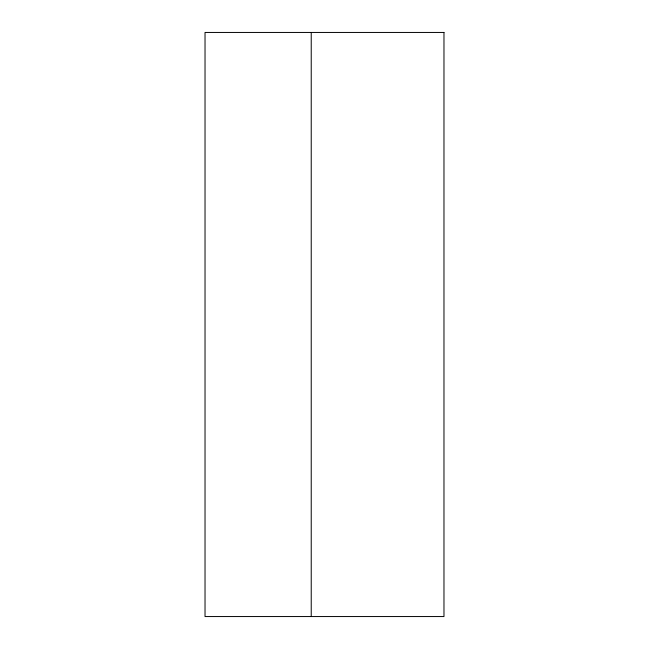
<?xml version="1.0" encoding="UTF-8"?>
<svg xmlns="http://www.w3.org/2000/svg" width="649" height="649" viewBox="0 0 649 649"><rect width="100%" height="100%" fill="white"/><g stroke="black" fill="none" stroke-linecap="round" stroke-linejoin="round"><path stroke-width="0.97" d="M311.228 32.45L311.228 616.55M443.973 32.45L205.027 32.45L205.027 616.55L443.973 616.55L443.973 32.45"/></g></svg>
